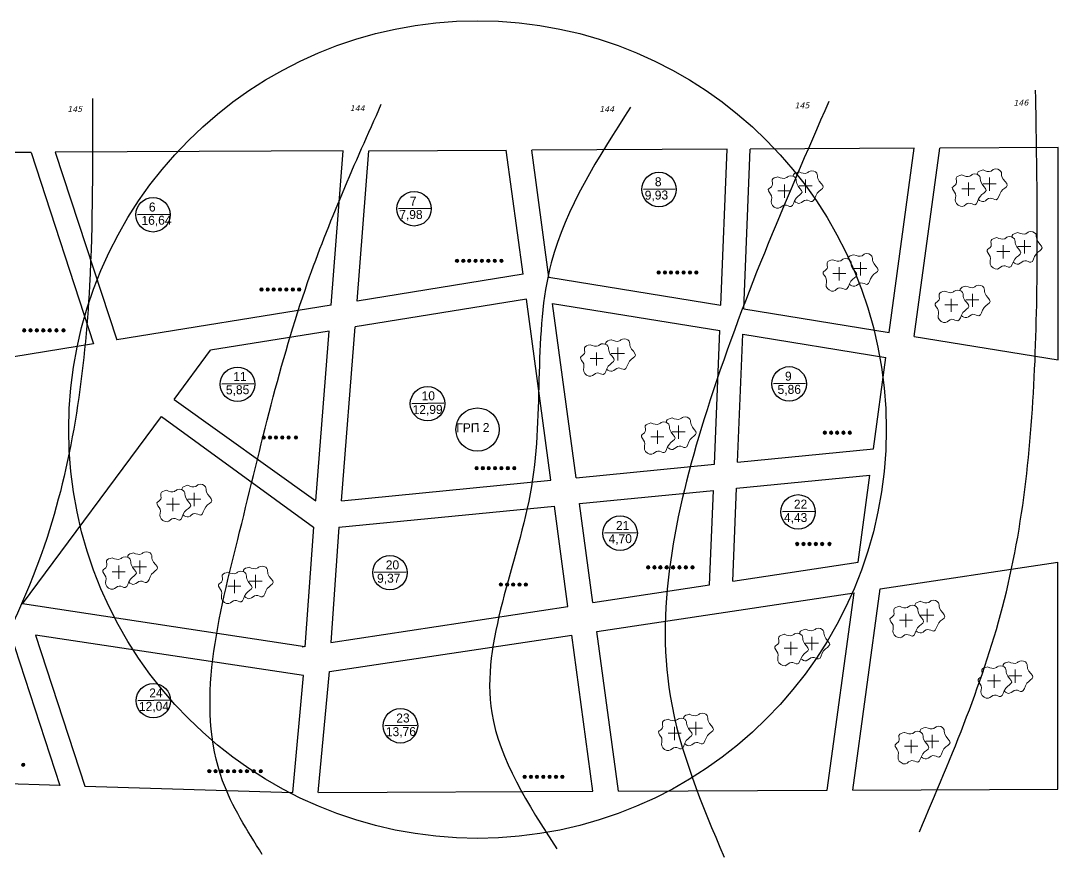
# Model space of a CAD drawing. Header units: millimetres. Extents: x -710977 to 10671, y -929782 to 89628.
# Drawn here: x 2275.2 to 2478.2, y 1888.7 to 2052.4 of the extents above; entities that cross this region are included whole.
import ezdxf

# ---------------------------------------------------------------- set-up
doc = ezdxf.new("R2010")
doc.units = ezdxf.units.MM
doc.header["$LTSCALE"] = 0.4
doc.layers.add('GRP_workPlace', color=100, linetype='Continuous')
doc.layers.add('Площади', color=7, linetype='Continuous')
doc.layers.add('Тонкая', color=82, linetype='Continuous', lineweight=20)
doc.styles.add('style1', font='verdana.ttf', dxfattribs={"oblique": 15})

msp = doc.modelspace()

# ---------------------------------------------------------------- hatches: boundary and pattern name
at = {"layer": 'Тонкая', "ltscale": 10}
for points in [[(2360.915, 2005.432, 1), (2360.243, 2005.432, 1)], [(2362.139, 2005.432, 1), (2361.467, 2005.432, 1)], [(2363.306, 2005.432, 1), (2362.635, 2005.432, 1)], [(2364.545, 2005.432, 1), (2363.874, 2005.432, 1)], [(2365.784, 2005.432, 1), (2365.113, 2005.432, 1)], [(2367.041, 2005.432, 1), (2366.369, 2005.432, 1)], [(2368.291, 2005.432, 1), (2367.62, 2005.432, 1)], [(2369.604, 2005.432, 1), (2368.932, 2005.432, 1)], [(2400.378, 2003.125, 1), (2399.706, 2003.125, 1)], [(2401.602, 2003.125, 1), (2400.93, 2003.125, 1)], [(2402.769, 2003.125, 1), (2402.098, 2003.125, 1)], [(2404.008, 2003.125, 1), (2403.337, 2003.125, 1)], [(2405.247, 2003.125, 1), (2404.576, 2003.125, 1)], [(2406.504, 2003.125, 1), (2405.832, 2003.125, 1)], [(2407.754, 2003.125, 1), (2407.083, 2003.125, 1)], [(2322.639, 1999.805, 1), (2321.968, 1999.805, 1)], [(2323.863, 1999.805, 1), (2323.192, 1999.805, 1)], [(2325.031, 1999.805, 1), (2324.359, 1999.805, 1)], [(2326.269, 1999.805, 1), (2325.598, 1999.805, 1)], [(2327.508, 1999.805, 1), (2326.837, 1999.805, 1)], [(2328.765, 1999.805, 1), (2328.094, 1999.805, 1)], [(2330.016, 1999.805, 1), (2329.344, 1999.805, 1)], [(2276.198, 1991.805, 1), (2275.527, 1991.805, 1)], [(2277.437, 1991.805, 1), (2276.765, 1991.805, 1)], [(2278.676, 1991.805, 1), (2278.004, 1991.805, 1)], [(2279.932, 1991.805, 1), (2279.261, 1991.805, 1)], [(2281.183, 1991.805, 1), (2280.512, 1991.805, 1)], [(2282.495, 1991.805, 1), (2281.824, 1991.805, 1)], [(2283.878, 1991.805, 1), (2283.207, 1991.805, 1)], [(2432.903, 1971.783, 1), (2432.232, 1971.783, 1)], [(2434.127, 1971.783, 1), (2433.456, 1971.783, 1)], [(2435.295, 1971.783, 1), (2434.624, 1971.783, 1)], [(2436.534, 1971.783, 1), (2435.863, 1971.783, 1)], [(2437.773, 1971.783, 1), (2437.102, 1971.783, 1)], [(2323.076, 1970.838, 1), (2322.404, 1970.838, 1)], [(2324.3, 1970.838, 1), (2323.628, 1970.838, 1)], [(2325.467, 1970.838, 1), (2324.796, 1970.838, 1)], [(2326.706, 1970.838, 1), (2326.035, 1970.838, 1)], [(2327.945, 1970.838, 1), (2327.274, 1970.838, 1)], [(2329.374, 1970.838, 1), (2328.703, 1970.838, 1)], [(2364.732, 1964.833, 1), (2364.06, 1964.833, 1)], [(2365.956, 1964.833, 1), (2365.284, 1964.833, 1)], [(2367.123, 1964.833, 1), (2366.452, 1964.833, 1)], [(2368.362, 1964.833, 1), (2367.691, 1964.833, 1)], [(2369.601, 1964.833, 1), (2368.93, 1964.833, 1)], [(2370.858, 1964.833, 1), (2370.186, 1964.833, 1)], [(2372.108, 1964.833, 1), (2371.437, 1964.833, 1)], [(2427.5, 1950.008, 1), (2426.829, 1950.008, 1)], [(2428.724, 1950.008, 1), (2428.053, 1950.008, 1)], [(2429.892, 1950.008, 1), (2429.22, 1950.008, 1)], [(2431.13, 1950.008, 1), (2430.459, 1950.008, 1)], [(2432.369, 1950.008, 1), (2431.698, 1950.008, 1)], [(2433.798, 1950.008, 1), (2433.127, 1950.008, 1)], [(2398.317, 1945.434, 1), (2397.646, 1945.434, 1)], [(2399.541, 1945.434, 1), (2398.87, 1945.434, 1)], [(2400.709, 1945.434, 1), (2400.037, 1945.434, 1)], [(2401.948, 1945.434, 1), (2401.276, 1945.434, 1)], [(2403.187, 1945.434, 1), (2402.515, 1945.434, 1)], [(2404.443, 1945.434, 1), (2403.772, 1945.434, 1)], [(2405.694, 1945.434, 1), (2405.022, 1945.434, 1)], [(2407.006, 1945.434, 1), (2406.335, 1945.434, 1)], [(2369.501, 1942.055, 1), (2368.83, 1942.055, 1)], [(2370.725, 1942.055, 1), (2370.054, 1942.055, 1)], [(2371.893, 1942.055, 1), (2371.221, 1942.055, 1)], [(2373.132, 1942.055, 1), (2372.46, 1942.055, 1)], [(2374.37, 1942.055, 1), (2373.699, 1942.055, 1)], [(2276.009, 1906.797, 1), (2275.337, 1906.797, 1)], [(2312.422, 1905.526, 1), (2311.751, 1905.526, 1)], [(2313.647, 1905.526, 1), (2312.975, 1905.526, 1)], [(2314.814, 1905.526, 1), (2314.143, 1905.526, 1)], [(2316.053, 1905.526, 1), (2315.382, 1905.526, 1)], [(2317.292, 1905.526, 1), (2316.621, 1905.526, 1)], [(2318.549, 1905.526, 1), (2317.877, 1905.526, 1)], [(2319.799, 1905.526, 1), (2319.128, 1905.526, 1)], [(2321.111, 1905.526, 1), (2320.44, 1905.526, 1)], [(2322.494, 1905.526, 1), (2321.823, 1905.526, 1)], [(2374.15, 1904.442, 1), (2373.479, 1904.442, 1)], [(2375.374, 1904.442, 1), (2374.703, 1904.442, 1)], [(2376.542, 1904.442, 1), (2375.871, 1904.442, 1)], [(2377.781, 1904.442, 1), (2377.109, 1904.442, 1)], [(2379.02, 1904.442, 1), (2378.348, 1904.442, 1)], [(2380.276, 1904.442, 1), (2379.605, 1904.442, 1)], [(2381.527, 1904.442, 1), (2380.856, 1904.442, 1)]]:
    msp.add_hatch(color=0, dxfattribs=at).paths.add_polyline_path(points)

# ---------------------------------------------------------------- linework, layer by layer
at = {"color": 0, "lineweight": 30}
for p, q in [((2277.199, 2026.628), (2247.046, 2026.487)), ((2277.199, 2026.628), (2289.454, 1989.194)), ((2338.305, 2026.915), (2281.908, 2026.65)), ((2281.908, 2026.65), (2293.979, 1989.927)), ((2335.943, 1996.729), (2338.305, 2026.915)), ((2341.007, 1997.55), (2343.305, 2026.915)), ((2343.305, 2026.915), (2370.209, 2027.065)), ((2373.49, 2002.815), (2370.209, 2027.065)), ((2413.466, 2027.268), (2375.206, 2027.089)), ((2378.573, 2002.206), (2375.206, 2027.089)), ((2412.228, 1996.751), (2413.466, 2027.268)), ((2416.699, 1996.026), (2417.967, 2027.29)), ((2450.047, 2027.44), (2417.967, 2027.29)), ((2445.173, 1991.411), (2450.047, 2027.44)), ((2450.065, 1990.618), (2455.051, 2027.464)), ((2478.25, 2027.573), (2455.051, 2027.464)), ((2478.224, 1986.054), (2478.25, 2027.573)), ((2373.49, 2002.815), (2341.007, 1997.55)), ((2378.573, 2002.206), (2412.228, 1996.751)), ((2335.943, 1996.729), (2293.979, 1989.927)), ((2374.152, 1997.923), (2340.611, 1992.486)), ((2378.95, 1962.464), (2374.152, 1997.923)), ((2383.884, 1962.946), (2379.264, 1997.094)), ((2379.264, 1997.094), (2412.027, 1991.784)), ((2416.699, 1996.026), (2445.173, 1991.411)), ((2337.948, 1958.457), (2340.611, 1992.486)), ((2335.547, 1991.665), (2312.343, 1987.904)), ((2332.948, 1958.457), (2335.547, 1991.665)), ((2410.965, 1965.592), (2412.027, 1991.784)), ((2415.483, 1966.034), (2416.498, 1991.059)), ((2416.498, 1991.059), (2444.511, 1986.518)), ((2450.065, 1990.618), (2478.224, 1986.054)), ((2289.454, 1989.194), (2260.829, 1984.554)), ((2305.201, 1978.278), (2312.343, 1987.904)), ((2442.091, 1968.634), (2444.511, 1986.518)), ((2305.201, 1978.278), (2332.948, 1958.457)), ((2275.539, 1938.296), (2302.749, 1974.972)), ((2302.749, 1974.972), (2332.456, 1953.3)), ((2415.483, 1966.034), (2442.091, 1968.634)), ((2383.884, 1962.946), (2410.965, 1965.592)), ((2337.948, 1958.457), (2378.95, 1962.464)), ((2415.275, 1960.904), (2441.39, 1963.456)), ((2439.086, 1946.423), (2441.39, 1963.456)), ((2384.567, 1957.903), (2410.757, 1960.463)), ((2410.009, 1942.009), (2410.757, 1960.463)), ((2414.537, 1942.696), (2415.275, 1960.904)), ((2387.186, 1938.545), (2384.567, 1957.903)), ((2337.456, 1953.3), (2379.632, 1957.421)), ((2382.286, 1937.801), (2379.632, 1957.421)), ((2332.456, 1953.3), (2330.817, 1929.904)), ((2337.456, 1953.3), (2335.877, 1930.756)), ((2414.537, 1942.696), (2439.086, 1946.423)), ((2443.379, 1941.195), (2478.199, 1946.419)), ((2478.171, 1902.027), (2478.199, 1946.419)), ((2387.186, 1938.545), (2410.009, 1942.009)), ((2387.952, 1932.879), (2438.275, 1940.429)), ((2433.051, 1901.821), (2438.275, 1940.429)), ((2438.054, 1901.844), (2443.379, 1941.195)), ((2330.817, 1929.904), (2275.539, 1938.296)), ((2335.877, 1930.756), (2382.286, 1937.801)), ((2273.027, 1932.72), (2282.837, 1902.754)), ((2330.542, 1924.265), (2278.057, 1932.14)), ((2278.057, 1932.14), (2287.753, 1902.642)), ((2335.613, 1925.026), (2383.052, 1932.143)), ((2387.183, 1901.611), (2383.052, 1932.143)), ((2392.18, 1901.634), (2387.952, 1932.879)), ((2330.268, 1929.904), (2330.823, 1929.989)), ((2328.427, 1901.343), (2330.542, 1924.265)), ((2333.427, 1901.343), (2335.613, 1925.026)), ((2282.837, 1902.754), (2244.304, 1904.035)), ((2287.753, 1902.642), (2328.427, 1901.343)), ((2333.429, 1901.366), (2387.183, 1901.611)), ((2392.18, 1901.634), (2433.051, 1901.821)), ((2438.054, 1901.844), (2478.171, 1902.027))]:
    msp.add_line(p, q, dxfattribs=at)
at = {"color": 241, "lineweight": 25}
for p, q in [((2403.298, 2019.45), (2397.044, 2019.38)), ((2304.266, 2014.503), (2298.012, 2014.433)), ((2355.355, 2015.676), (2349.101, 2015.607)), ((2320.797, 1981.338), (2314.544, 1981.268)), ((2428.772, 1981.408), (2422.518, 1981.338)), ((2357.998, 1977.528), (2351.744, 1977.459)), ((2430.516, 1956.357), (2424.262, 1956.288)), ((2395.687, 1952.186), (2389.433, 1952.116)), ((2350.635, 1944.47), (2344.382, 1944.401)), ((2304.338, 1919.409), (2298.084, 1919.339)), ((2352.693, 1914.502), (2346.439, 1914.432))]:
    msp.add_line(p, q, dxfattribs=at)
for centre in [(2400.106, 2019.376), (2352.163, 2015.603), (2301.074, 2014.429), (2317.605, 1981.264), (2425.579, 1981.334), (2354.805, 1977.454), (2427.324, 1956.283), (2392.495, 1952.112), (2347.443, 1944.397), (2301.146, 1919.335), (2349.501, 1914.428)]:
    msp.add_circle(centre, 3.373, dxfattribs=at)
at = {"ltscale": 0.5}
for points in [[(2451.089, 1893.687), (2467.722, 1939.11), (2473.82, 1988.965), (2473.82, 2038.82)], [(2289.199, 2037.158), (2288.645, 2000.598), (2280.329, 1951.297), (2250.945, 1894.241)], [(2322.464, 1889.255), (2314.703, 1903.658), (2318.029, 1952.405), (2331.335, 2001.152), (2345.75, 2036.051)], [(2394.539, 2035.497), (2379.015, 2005.03), (2375.134, 1961.268), (2367.372, 1916.953), (2380.124, 1890.363)], [(2433.348, 2036.605), (2409.508, 1976.225), (2402.301, 1920.276), (2412.834, 1888.701)]]:
    msp.add_spline(points, degree=3, dxfattribs=at)
at = {"layer": 'GRP_workPlace'}
msp.add_circle((2364.586, 1972.395), 80, dxfattribs=at)
at = {"layer": 'GRP_workPlace', "color": 1}
msp.add_circle((2364.586, 1972.395), 4.23, dxfattribs=at)
at = {"layer": 'Тонкая', "color": 6}
for p, q in [((2428.788, 2021.329), (2428.788, 2018.746)), ((2428.788, 2020.11), (2428.788, 2021.329)), ((2460.655, 2019.503), (2460.655, 2020.723)), ((2460.655, 2020.723), (2460.655, 2018.139)), ((2464.802, 2021.7), (2464.802, 2019.117)), ((2464.802, 2020.481), (2464.802, 2021.7)), ((2424.641, 2019.132), (2424.641, 2020.352)), ((2424.641, 2020.352), (2424.641, 2017.769)), ((2467.466, 2007.248), (2467.466, 2008.468)), ((2467.466, 2008.468), (2467.466, 2005.885)), ((2471.613, 2009.445), (2471.613, 2006.862)), ((2471.613, 2008.226), (2471.613, 2009.445)), ((2439.527, 2005.123), (2439.527, 2002.539)), ((2439.527, 2003.903), (2439.527, 2005.123)), ((2435.38, 2002.926), (2435.38, 2004.145)), ((2435.38, 2004.145), (2435.38, 2001.562)), ((2461.449, 1998.971), (2461.449, 1996.388)), ((2461.449, 1997.752), (2461.449, 1998.971)), ((2457.302, 1996.774), (2457.302, 1997.994)), ((2457.302, 1997.994), (2457.302, 1995.411)), ((2392.043, 1988.47), (2392.043, 1985.887)), ((2392.043, 1987.251), (2392.043, 1988.47)), ((2387.895, 1986.273), (2387.895, 1987.493)), ((2387.895, 1987.493), (2387.895, 1984.91)), ((2399.799, 1970.982), (2399.799, 1972.202)), ((2399.799, 1972.202), (2399.799, 1969.618)), ((2403.946, 1973.179), (2403.946, 1970.596)), ((2403.946, 1971.96), (2403.946, 1973.179)), ((2309.127, 1959.993), (2309.127, 1957.41)), ((2309.127, 1958.774), (2309.127, 1959.993)), ((2304.98, 1957.796), (2304.98, 1959.015)), ((2304.98, 1959.015), (2304.98, 1956.432)), ((2294.357, 1944.574), (2294.357, 1945.793)), ((2294.357, 1945.793), (2294.357, 1943.21)), ((2298.505, 1946.771), (2298.505, 1944.187)), ((2298.505, 1945.551), (2298.505, 1946.771)), ((2321.152, 1943.966), (2321.152, 1941.383)), ((2321.152, 1942.746), (2321.152, 1943.966)), ((2317.005, 1941.769), (2317.005, 1942.988)), ((2317.005, 1942.988), (2317.005, 1940.405)), ((2452.588, 1937.291), (2452.588, 1934.708)), ((2452.588, 1936.072), (2452.588, 1937.291)), ((2448.441, 1935.094), (2448.441, 1936.313)), ((2448.441, 1936.313), (2448.441, 1933.73)), ((2430.051, 1931.823), (2430.051, 1929.239)), ((2430.051, 1930.603), (2430.051, 1931.823)), ((2425.904, 1929.626), (2425.904, 1930.845)), ((2425.904, 1930.845), (2425.904, 1928.262)), ((2469.833, 1925.44), (2469.833, 1922.857)), ((2469.833, 1924.221), (2469.833, 1925.44)), ((2465.685, 1923.243), (2465.685, 1924.463)), ((2465.685, 1924.463), (2465.685, 1921.88)), ((2407.31, 1915.195), (2407.31, 1912.612)), ((2407.31, 1913.975), (2407.31, 1915.195)), ((2403.163, 1912.998), (2403.163, 1914.217)), ((2403.163, 1914.217), (2403.163, 1911.634)), ((2449.454, 1910.429), (2449.454, 1911.648)), ((2449.454, 1911.648), (2449.454, 1909.065)), ((2453.602, 1912.626), (2453.602, 1910.043)), ((2453.602, 1911.407), (2453.602, 1912.626))]:
    msp.add_line(p, q, dxfattribs=at)
at = {"layer": 'Тонкая', "color": 0, "ltscale": 10}
for centre in [(2360.579, 2005.432), (2361.803, 2005.432), (2362.971, 2005.432), (2364.209, 2005.432), (2365.448, 2005.432), (2366.705, 2005.432), (2367.956, 2005.432), (2369.268, 2005.432), (2400.042, 2003.125), (2401.266, 2003.125), (2402.434, 2003.125), (2403.673, 2003.125), (2404.912, 2003.125), (2406.168, 2003.125), (2407.419, 2003.125), (2322.303, 1999.805), (2323.527, 1999.805), (2324.695, 1999.805), (2325.934, 1999.805), (2327.173, 1999.805), (2328.429, 1999.805), (2329.68, 1999.805), (2275.862, 1991.805), (2277.101, 1991.805), (2278.34, 1991.805), (2279.597, 1991.805), (2280.847, 1991.805), (2282.16, 1991.805), (2283.542, 1991.805), (2432.568, 1971.783), (2433.792, 1971.783), (2434.959, 1971.783), (2436.198, 1971.783), (2437.437, 1971.783), (2322.74, 1970.838), (2323.964, 1970.838), (2325.132, 1970.838), (2326.371, 1970.838), (2327.61, 1970.838), (2329.039, 1970.838), (2364.396, 1964.833), (2365.62, 1964.833), (2366.788, 1964.833), (2368.027, 1964.833), (2369.265, 1964.833), (2370.522, 1964.833), (2371.773, 1964.833), (2427.164, 1950.008), (2428.388, 1950.008), (2429.556, 1950.008), (2430.795, 1950.008), (2432.034, 1950.008), (2433.463, 1950.008), (2397.981, 1945.434), (2399.205, 1945.434), (2400.373, 1945.434), (2401.612, 1945.434), (2402.851, 1945.434), (2404.107, 1945.434), (2405.358, 1945.434), (2406.67, 1945.434), (2369.165, 1942.055), (2370.389, 1942.055), (2371.557, 1942.055), (2372.796, 1942.055), (2374.035, 1942.055), (2275.673, 1906.797), (2312.087, 1905.526), (2313.311, 1905.526), (2314.478, 1905.526), (2315.717, 1905.526), (2316.956, 1905.526), (2318.213, 1905.526), (2319.463, 1905.526), (2320.776, 1905.526), (2322.158, 1905.526), (2373.815, 1904.442), (2375.039, 1904.442), (2376.206, 1904.442), (2377.445, 1904.442), (2378.684, 1904.442), (2379.941, 1904.442), (2381.191, 1904.442)]:
    msp.add_circle(centre, 0.336, dxfattribs=at)
at = {"layer": 'Тонкая', "color": 6}
for points, knots in [([(2427.525, 2022.825), (2427.017, 2022.699), (2426.389, 2022.542), (2426.392, 2022.05), (2426.402, 2021.95)], [0, 0, 0, 0, 1.2624019, 1.5601918, 1.5601918, 1.5601918, 1.5601918]), ([(2426.607, 2017.065), (2426.902, 2016.78), (2427.857, 2016.368), (2428.746, 2017.742), (2430.521, 2016.424), (2430.654, 2018.863), (2433.06, 2019.765), (2430.947, 2021.14), (2431.285, 2022.771), (2429.808, 2023.252), (2428.898, 2022.294), (2428.086, 2022.603), (2427.519, 2022.82)], [6.9446187, 6.9446187, 6.9446187, 6.9446187, 8.0326898, 9.4115689, 10.6307294, 12.536176, 14.2057588, 16.1935864, 17.2635322, 18.6495446, 19.3379741, 20.9331365, 20.9331365, 20.9331365, 20.9331365]), ([(2463.539, 2023.196), (2463.031, 2023.07), (2462.403, 2022.913), (2462.406, 2022.421), (2462.416, 2022.32)], [0, 0, 0, 0, 1.2624019, 1.5601918, 1.5601918, 1.5601918, 1.5601918]), ([(2462.621, 2017.436), (2462.916, 2017.151), (2463.871, 2016.739), (2464.761, 2018.112), (2466.535, 2016.794), (2466.668, 2019.233), (2469.074, 2020.135), (2466.961, 2021.511), (2467.299, 2023.142), (2465.822, 2023.623), (2464.912, 2022.664), (2464.1, 2022.974), (2463.533, 2023.19)], [6.9446187, 6.9446187, 6.9446187, 6.9446187, 8.0326898, 9.4115689, 10.6307294, 12.536176, 14.2057588, 16.1935864, 17.2635322, 18.6495446, 19.3379741, 20.9331365, 20.9331365, 20.9331365, 20.9331365]), ([(2470.35, 2010.942), (2469.842, 2010.815), (2469.214, 2010.658), (2469.217, 2010.166), (2469.227, 2010.066)], [0, 0, 0, 0, 1.2624019, 1.5601918, 1.5601918, 1.5601918, 1.5601918]), ([(2469.432, 2005.181), (2469.727, 2004.896), (2470.682, 2004.484), (2471.571, 2005.858), (2473.346, 2004.54), (2473.479, 2006.979), (2475.885, 2007.881), (2473.772, 2009.256), (2474.11, 2010.887), (2472.633, 2011.368), (2471.723, 2010.41), (2470.911, 2010.719), (2470.344, 2010.936)], [6.9446187, 6.9446187, 6.9446187, 6.9446187, 8.0326898, 9.4115689, 10.6307294, 12.536176, 14.2057588, 16.1935864, 17.2635322, 18.6495446, 19.3379741, 20.9331365, 20.9331365, 20.9331365, 20.9331365]), ([(2438.263, 2006.619), (2437.755, 2006.492), (2437.127, 2006.335), (2437.131, 2005.843), (2437.141, 2005.743)], [0, 0, 0, 0, 1.2624019, 1.5601918, 1.5601918, 1.5601918, 1.5601918]), ([(2437.345, 2000.858), (2437.641, 2000.573), (2438.596, 2000.161), (2439.485, 2001.535), (2441.26, 2000.217), (2441.393, 2002.656), (2443.799, 2003.558), (2441.686, 2004.933), (2442.024, 2006.564), (2440.547, 2007.046), (2439.637, 2006.087), (2438.825, 2006.396), (2438.258, 2006.613)], [6.9446187, 6.9446187, 6.9446187, 6.9446187, 8.0326898, 9.4115689, 10.6307294, 12.536176, 14.2057588, 16.1935864, 17.2635322, 18.6495446, 19.3379741, 20.9331365, 20.9331365, 20.9331365, 20.9331365]), ([(2460.186, 2000.468), (2459.678, 2000.341), (2459.05, 2000.184), (2459.053, 1999.692), (2459.063, 1999.592)], [0, 0, 0, 0, 1.2624019, 1.5601918, 1.5601918, 1.5601918, 1.5601918]), ([(2459.268, 1994.707), (2459.563, 1994.422), (2460.518, 1994.01), (2461.407, 1995.384), (2463.182, 1994.066), (2463.315, 1996.505), (2465.721, 1997.407), (2463.608, 1998.782), (2463.946, 2000.413), (2462.469, 2000.894), (2461.559, 1999.936), (2460.747, 2000.245), (2460.18, 2000.462)], [6.9446187, 6.9446187, 6.9446187, 6.9446187, 8.0326898, 9.4115689, 10.6307294, 12.536176, 14.2057588, 16.1935864, 17.2635322, 18.6495446, 19.3379741, 20.9331365, 20.9331365, 20.9331365, 20.9331365]), ([(2389.861, 1984.206), (2390.157, 1983.921), (2391.112, 1983.509), (2392.001, 1984.883), (2393.775, 1983.565), (2393.908, 1986.004), (2396.315, 1986.906), (2394.201, 1988.281), (2394.54, 1989.912), (2393.063, 1990.393), (2392.153, 1989.435), (2391.341, 1989.744), (2390.773, 1989.961)], [6.9446187, 6.9446187, 6.9446187, 6.9446187, 8.0326898, 9.4115689, 10.6307294, 12.536176, 14.2057588, 16.1935864, 17.2635322, 18.6495446, 19.3379741, 20.9331365, 20.9331365, 20.9331365, 20.9331365]), ([(2390.779, 1989.966), (2390.271, 1989.84), (2389.643, 1989.683), (2389.647, 1989.191), (2389.657, 1989.091)], [0, 0, 0, 0, 1.2624019, 1.5601918, 1.5601918, 1.5601918, 1.5601918]), ([(2402.683, 1974.675), (2402.175, 1974.549), (2401.547, 1974.392), (2401.55, 1973.9), (2401.56, 1973.799)], [0, 0, 0, 0, 1.2624019, 1.5601918, 1.5601918, 1.5601918, 1.5601918]), ([(2401.765, 1968.915), (2402.061, 1968.63), (2403.015, 1968.218), (2403.905, 1969.592), (2405.679, 1968.273), (2405.812, 1970.712), (2408.218, 1971.614), (2406.105, 1972.99), (2406.444, 1974.621), (2404.967, 1975.102), (2404.056, 1974.144), (2403.244, 1974.453), (2402.677, 1974.669)], [6.9446187, 6.9446187, 6.9446187, 6.9446187, 8.0326898, 9.4115689, 10.6307294, 12.536176, 14.2057588, 16.1935864, 17.2635322, 18.6495446, 19.3379741, 20.9331365, 20.9331365, 20.9331365, 20.9331365]), ([(2306.945, 1955.729), (2307.241, 1955.444), (2308.196, 1955.032), (2309.085, 1956.405), (2310.86, 1955.087), (2310.993, 1957.526), (2313.399, 1958.428), (2311.286, 1959.804), (2311.624, 1961.435), (2310.147, 1961.916), (2309.237, 1960.957), (2308.425, 1961.267), (2307.858, 1961.483)], [6.9446187, 6.9446187, 6.9446187, 6.9446187, 8.0326898, 9.4115689, 10.6307294, 12.536176, 14.2057588, 16.1935864, 17.2635322, 18.6495446, 19.3379741, 20.9331365, 20.9331365, 20.9331365, 20.9331365]), ([(2307.863, 1961.489), (2307.355, 1961.362), (2306.727, 1961.206), (2306.731, 1960.713), (2306.741, 1960.613)], [0, 0, 0, 0, 1.2624019, 1.5601918, 1.5601918, 1.5601918, 1.5601918]), ([(2297.241, 1948.267), (2296.733, 1948.14), (2296.105, 1947.983), (2296.109, 1947.491), (2296.119, 1947.391)], [0, 0, 0, 0, 1.2624019, 1.5601918, 1.5601918, 1.5601918, 1.5601918]), ([(2296.323, 1942.506), (2296.619, 1942.222), (2297.574, 1941.809), (2298.463, 1943.183), (2300.237, 1941.865), (2300.37, 1944.304), (2302.776, 1945.206), (2300.663, 1946.581), (2301.002, 1948.213), (2299.525, 1948.694), (2298.614, 1947.735), (2297.802, 1948.045), (2297.235, 1948.261)], [6.9446187, 6.9446187, 6.9446187, 6.9446187, 8.0326898, 9.4115689, 10.6307294, 12.536176, 14.2057588, 16.1935864, 17.2635322, 18.6495446, 19.3379741, 20.9331365, 20.9331365, 20.9331365, 20.9331365]), ([(2319.889, 1945.462), (2319.381, 1945.335), (2318.753, 1945.179), (2318.756, 1944.686), (2318.766, 1944.586)], [0, 0, 0, 0, 1.2624019, 1.5601918, 1.5601918, 1.5601918, 1.5601918]), ([(2318.971, 1939.702), (2319.267, 1939.417), (2320.221, 1939.005), (2321.111, 1940.378), (2322.885, 1939.06), (2323.018, 1941.499), (2325.424, 1942.401), (2323.311, 1943.777), (2323.65, 1945.408), (2322.173, 1945.889), (2321.262, 1944.93), (2320.45, 1945.24), (2319.883, 1945.456)], [6.9446187, 6.9446187, 6.9446187, 6.9446187, 8.0326898, 9.4115689, 10.6307294, 12.536176, 14.2057588, 16.1935864, 17.2635322, 18.6495446, 19.3379741, 20.9331365, 20.9331365, 20.9331365, 20.9331365]), ([(2451.324, 1938.787), (2450.816, 1938.661), (2450.188, 1938.504), (2450.192, 1938.011), (2450.202, 1937.911)], [0, 0, 0, 0, 1.2624019, 1.5601918, 1.5601918, 1.5601918, 1.5601918]), ([(2450.406, 1933.027), (2450.702, 1932.742), (2451.657, 1932.33), (2452.546, 1933.703), (2454.321, 1932.385), (2454.454, 1934.824), (2456.86, 1935.726), (2454.747, 1937.102), (2455.085, 1938.733), (2453.608, 1939.214), (2452.698, 1938.255), (2451.886, 1938.565), (2451.319, 1938.781)], [6.9446187, 6.9446187, 6.9446187, 6.9446187, 8.0326898, 9.4115689, 10.6307294, 12.536176, 14.2057588, 16.1935864, 17.2635322, 18.6495446, 19.3379741, 20.9331365, 20.9331365, 20.9331365, 20.9331365]), ([(2428.788, 1933.319), (2428.28, 1933.192), (2427.652, 1933.036), (2427.655, 1932.543), (2427.665, 1932.443)], [0, 0, 0, 0, 1.2624019, 1.5601918, 1.5601918, 1.5601918, 1.5601918]), ([(2427.87, 1927.558), (2428.165, 1927.274), (2429.12, 1926.861), (2430.01, 1928.235), (2431.784, 1926.917), (2431.917, 1929.356), (2434.323, 1930.258), (2432.21, 1931.633), (2432.548, 1933.265), (2431.071, 1933.746), (2430.161, 1932.787), (2429.349, 1933.097), (2428.782, 1933.313)], [6.9446187, 6.9446187, 6.9446187, 6.9446187, 8.0326898, 9.4115689, 10.6307294, 12.536176, 14.2057588, 16.1935864, 17.2635322, 18.6495446, 19.3379741, 20.9331365, 20.9331365, 20.9331365, 20.9331365]), ([(2467.651, 1921.176), (2467.947, 1920.891), (2468.901, 1920.479), (2469.791, 1921.853), (2471.565, 1920.535), (2471.698, 1922.974), (2474.104, 1923.876), (2471.991, 1925.251), (2472.33, 1926.882), (2470.853, 1927.363), (2469.942, 1926.405), (2469.13, 1926.714), (2468.563, 1926.931)], [6.9446187, 6.9446187, 6.9446187, 6.9446187, 8.0326898, 9.4115689, 10.6307294, 12.536176, 14.2057588, 16.1935864, 17.2635322, 18.6495446, 19.3379741, 20.9331365, 20.9331365, 20.9331365, 20.9331365]), ([(2468.569, 1926.936), (2468.061, 1926.81), (2467.433, 1926.653), (2467.437, 1926.161), (2467.447, 1926.061)], [0, 0, 0, 0, 1.2624019, 1.5601918, 1.5601918, 1.5601918, 1.5601918]), ([(2405.129, 1910.931), (2405.424, 1910.646), (2406.379, 1910.234), (2407.268, 1911.607), (2409.043, 1910.289), (2409.176, 1912.728), (2411.582, 1913.63), (2409.469, 1915.006), (2409.807, 1916.637), (2408.33, 1917.118), (2407.42, 1916.159), (2406.608, 1916.469), (2406.041, 1916.685)], [6.9446187, 6.9446187, 6.9446187, 6.9446187, 8.0326898, 9.4115689, 10.6307294, 12.536176, 14.2057588, 16.1935864, 17.2635322, 18.6495446, 19.3379741, 20.9331365, 20.9331365, 20.9331365, 20.9331365]), ([(2406.047, 1916.691), (2405.539, 1916.564), (2404.911, 1916.408), (2404.914, 1915.915), (2404.924, 1915.815)], [0, 0, 0, 0, 1.2624019, 1.5601918, 1.5601918, 1.5601918, 1.5601918]), ([(2452.338, 1914.122), (2451.83, 1913.995), (2451.202, 1913.839), (2451.206, 1913.346), (2451.216, 1913.246)], [0, 0, 0, 0, 1.2624019, 1.5601918, 1.5601918, 1.5601918, 1.5601918]), ([(2451.42, 1908.362), (2451.716, 1908.077), (2452.671, 1907.665), (2453.56, 1909.038), (2455.334, 1907.72), (2455.467, 1910.159), (2457.874, 1911.061), (2455.76, 1912.437), (2456.099, 1914.068), (2454.622, 1914.549), (2453.712, 1913.59), (2452.9, 1913.9), (2452.333, 1914.116)], [6.9446187, 6.9446187, 6.9446187, 6.9446187, 8.0326898, 9.4115689, 10.6307294, 12.536176, 14.2057588, 16.1935864, 17.2635322, 18.6495446, 19.3379741, 20.9331365, 20.9331365, 20.9331365, 20.9331365])]:
    msp.add_open_spline(points, degree=3, knots=knots, dxfattribs=at)
for points in [[(2459.391, 2022.219), (2458.281, 2021.619), (2458.281, 2020.509), (2457.515, 2019.744), (2458.13, 2018.499), (2458.13, 2016.999), (2459.541, 2016.069), (2460.763, 2016.707), (2461.943, 2016.399), (2462.938, 2018.024), (2464.119, 2019.204), (2463.079, 2020.899), (2462.873, 2021.949), (2461.553, 2022.369), (2460.967, 2022.006), (2459.386, 2022.213)], [(2423.377, 2021.848), (2422.266, 2021.248), (2422.266, 2020.138), (2421.501, 2019.373), (2422.116, 2018.128), (2422.116, 2016.628), (2423.527, 2015.698), (2424.749, 2016.337), (2425.929, 2016.028), (2426.924, 2017.653), (2428.105, 2018.834), (2427.065, 2020.528), (2426.859, 2021.578), (2425.539, 2021.998), (2424.953, 2021.635), (2423.372, 2021.842)], [(2423.373, 2019.132), (2425.925, 2019.132)], [(2427.52, 2020.11), (2430.073, 2020.11)], [(2459.387, 2019.503), (2461.939, 2019.503)], [(2463.534, 2020.481), (2466.087, 2020.481)], [(2466.202, 2009.964), (2465.091, 2009.364), (2465.091, 2008.254), (2464.326, 2007.489), (2464.941, 2006.244), (2464.941, 2004.744), (2466.352, 2003.814), (2467.574, 2004.453), (2468.754, 2004.144), (2469.749, 2005.769), (2470.93, 2006.95), (2469.89, 2008.644), (2469.684, 2009.694), (2468.364, 2010.114), (2467.778, 2009.751), (2466.197, 2009.958)], [(2466.198, 2007.248), (2468.75, 2007.248)], [(2470.345, 2008.226), (2472.898, 2008.226)], [(2434.116, 2005.641), (2433.005, 2005.041), (2433.005, 2003.931), (2432.24, 2003.166), (2432.855, 2001.921), (2432.855, 2000.421), (2434.266, 1999.491), (2435.488, 2000.13), (2436.668, 1999.821), (2437.663, 2001.446), (2438.844, 2002.627), (2437.804, 2004.321), (2437.598, 2005.371), (2436.277, 2005.791), (2435.692, 2005.429), (2434.11, 2005.635)], [(2434.111, 2002.926), (2436.664, 2002.926)], [(2438.259, 2003.903), (2440.812, 2003.903)], [(2456.038, 1999.49), (2454.927, 1998.89), (2454.927, 1997.78), (2454.162, 1997.015), (2454.777, 1995.77), (2454.777, 1994.27), (2456.188, 1993.34), (2457.41, 1993.979), (2458.59, 1993.67), (2459.585, 1995.295), (2460.766, 1996.476), (2459.726, 1998.17), (2459.52, 1999.22), (2458.2, 1999.64), (2457.614, 1999.277), (2456.033, 1999.484)], [(2456.033, 1996.774), (2458.586, 1996.774)], [(2460.181, 1997.752), (2462.734, 1997.752)], [(2386.632, 1988.989), (2385.521, 1988.389), (2385.521, 1987.279), (2384.756, 1986.514), (2385.371, 1985.269), (2385.371, 1983.769), (2386.782, 1982.839), (2388.004, 1983.478), (2389.183, 1983.169), (2390.178, 1984.794), (2391.359, 1985.975), (2390.32, 1987.669), (2390.114, 1988.719), (2388.793, 1989.139), (2388.208, 1988.776), (2386.626, 1988.983)], [(2386.627, 1986.273), (2389.18, 1986.273)], [(2390.774, 1987.251), (2393.327, 1987.251)], [(2398.535, 1973.698), (2397.425, 1973.098), (2397.425, 1971.988), (2396.659, 1971.223), (2397.275, 1969.978), (2397.275, 1968.478), (2398.685, 1967.548), (2399.908, 1968.187), (2401.087, 1967.878), (2402.082, 1969.503), (2403.263, 1970.683), (2402.223, 1972.378), (2402.018, 1973.428), (2400.697, 1973.848), (2400.111, 1973.485), (2398.53, 1973.692)], [(2402.678, 1971.96), (2405.231, 1971.96)], [(2398.531, 1970.982), (2401.083, 1970.982)], [(2303.716, 1960.512), (2302.605, 1959.912), (2302.605, 1958.802), (2301.84, 1958.036), (2302.455, 1956.792), (2302.455, 1955.292), (2303.866, 1954.362), (2305.088, 1955), (2306.268, 1954.692), (2307.263, 1956.317), (2308.443, 1957.497), (2307.404, 1959.192), (2307.198, 1960.242), (2305.877, 1960.662), (2305.292, 1960.299), (2303.71, 1960.506)], [(2303.711, 1957.796), (2306.264, 1957.796)], [(2307.859, 1958.774), (2310.411, 1958.774)], [(2293.093, 1947.289), (2291.983, 1946.689), (2291.983, 1945.579), (2291.218, 1944.814), (2291.833, 1943.569), (2291.833, 1942.069), (2293.244, 1941.139), (2294.466, 1941.778), (2295.645, 1941.469), (2296.64, 1943.094), (2297.821, 1944.275), (2296.782, 1945.969), (2296.576, 1947.019), (2295.255, 1947.439), (2294.67, 1947.077), (2293.088, 1947.283)], [(2297.236, 1945.551), (2299.789, 1945.551)], [(2293.089, 1944.574), (2295.642, 1944.574)], [(2315.741, 1944.484), (2314.631, 1943.884), (2314.631, 1942.774), (2313.865, 1942.009), (2314.481, 1940.764), (2314.481, 1939.265), (2315.891, 1938.335), (2317.114, 1938.973), (2318.293, 1938.665), (2319.288, 1940.289), (2320.469, 1941.47), (2319.429, 1943.164), (2319.224, 1944.214), (2317.903, 1944.634), (2317.318, 1944.272), (2315.736, 1944.478)], [(2315.737, 1941.769), (2318.289, 1941.769)], [(2319.884, 1942.746), (2322.437, 1942.746)], [(2447.177, 1937.81), (2446.066, 1937.21), (2446.066, 1936.1), (2445.301, 1935.334), (2445.916, 1934.09), (2445.916, 1932.59), (2447.327, 1931.66), (2448.549, 1932.298), (2449.729, 1931.99), (2450.724, 1933.615), (2451.904, 1934.795), (2450.865, 1936.49), (2450.659, 1937.54), (2449.338, 1937.96), (2448.753, 1937.597), (2447.171, 1937.804)], [(2451.32, 1936.072), (2453.872, 1936.072)], [(2447.172, 1935.094), (2449.725, 1935.094)], [(2424.64, 1932.341), (2423.53, 1931.741), (2423.53, 1930.631), (2422.764, 1929.866), (2423.379, 1928.621), (2423.379, 1927.121), (2424.79, 1926.191), (2426.012, 1926.83), (2427.192, 1926.521), (2428.187, 1928.146), (2429.368, 1929.327), (2428.328, 1931.021), (2428.122, 1932.071), (2426.802, 1932.491), (2426.216, 1932.129), (2424.635, 1932.335)], [(2424.636, 1929.626), (2427.188, 1929.626)], [(2428.783, 1930.603), (2431.336, 1930.603)], [(2464.421, 1925.959), (2463.311, 1925.359), (2463.311, 1924.249), (2462.546, 1923.484), (2463.161, 1922.239), (2463.161, 1920.739), (2464.572, 1919.809), (2465.794, 1920.448), (2466.973, 1920.139), (2467.968, 1921.764), (2469.149, 1922.945), (2468.109, 1924.639), (2467.904, 1925.689), (2466.583, 1926.109), (2465.998, 1925.746), (2464.416, 1925.953)], [(2464.417, 1923.243), (2466.97, 1923.243)], [(2468.564, 1924.221), (2471.117, 1924.221)], [(2401.899, 1915.713), (2400.788, 1915.113), (2400.788, 1914.003), (2400.023, 1913.238), (2400.638, 1911.994), (2400.638, 1910.494), (2402.049, 1909.564), (2403.271, 1910.202), (2404.451, 1909.894), (2405.446, 1911.518), (2406.627, 1912.699), (2405.587, 1914.393), (2405.381, 1915.443), (2404.061, 1915.863), (2403.475, 1915.501), (2401.894, 1915.707)], [(2401.894, 1912.998), (2404.447, 1912.998)], [(2406.042, 1913.975), (2408.595, 1913.975)], [(2448.191, 1913.144), (2447.08, 1912.544), (2447.08, 1911.435), (2446.315, 1910.669), (2446.93, 1909.425), (2446.93, 1907.925), (2448.341, 1906.995), (2449.563, 1907.633), (2450.742, 1907.325), (2451.738, 1908.95), (2452.918, 1910.13), (2451.879, 1911.825), (2451.673, 1912.874), (2450.352, 1913.294), (2449.767, 1912.932), (2448.185, 1913.139)], [(2452.333, 1911.407), (2454.886, 1911.407)], [(2448.186, 1910.429), (2450.739, 1910.429)]]:
    msp.add_spline(points, degree=3, dxfattribs=at)

# ---------------------------------------------------------------- texts
at = {"color": 2, "ltscale": 0.5, "attachment_point": 1, "rotation": 0.63657}
for s, width, insert, char_height in [('8', 5.01493, (2399.282, 2021.76), 1.759), ('{\\Ftxt|c204;9,93}', 8.51432, (2397.305, 2019.131), 1.75896), ('6', 5.01493, (2300.25, 2016.813), 1.759), ('7', 5.01493, (2351.339, 2017.987), 1.759), ('{\\Ftxt|c204;7,98}', 8.51432, (2349.249, 2015.321), 1.75896), ('{\\Ftxt|c204;16,64}', 8.51432, (2298.8, 2014.203), 1.75896), ('11', 5.01493, (2316.781, 1983.649), 1.759), ('9', 5.01493, (2424.756, 1983.719), 1.759), ('{\\Ftxt|c204;5,85}', 8.51432, (2315.332, 1981.038), 1.75896), ('10', 5.01493, (2353.633, 1979.867), 1.759), ('{\\Ftxt|c204;5,86}', 8.51432, (2423.306, 1981.108), 1.75896), ('{\\Ftxt|c204;12,99}', 8.51432, (2351.861, 1977.16), 1.75896), ('22', 5.01493, (2426.5, 1958.668), 1.759), ('{\\Ftxt|c204;4,43}', 8.51432, (2424.542, 1956.026), 1.75896), ('21', 5.01493, (2391.671, 1954.496), 1.759), ('{\\Ftxt|c204;4,70}', 8.51432, (2390.221, 1951.886), 1.75896), ('20', 5.01493, (2346.619, 1946.781), 1.759), ('{\\Ftxt|c204;9,37}', 8.51432, (2344.917, 1944.166), 1.75896), ('24', 5.01493, (2300.322, 1921.72), 1.759), ('{\\Ftxt|c204;12,04}', 8.51432, (2298.305, 1919.09), 1.75896), ('23', 5.01493, (2348.677, 1916.813), 1.759), ('{\\Ftxt|c204;13,76}', 8.51432, (2346.635, 1914.135), 1.75896)]:
    msp.add_mtext_dynamic_manual_height_columns(s, width=width, gutter_width=17.59, heights=[0], dxfattribs=dict(at, insert=insert, char_height=char_height))
at = {"layer": 'GRP_workPlace', "color": 2, "ltscale": 0.5, "insert": (2360.419, 1973.605), "char_height": 1.75896, "attachment_point": 1, "rotation": 0.63657}
msp.add_mtext_dynamic_manual_height_columns('{\\Ftxt|c204;ГРП 2}', width=10.85366, gutter_width=17.59, heights=[2.587], dxfattribs=at)
at = {"layer": 'Площади', "color": 0, "lineweight": 30, "style": 'style1', "oblique": 15}
for s, p in [('146', (2469.472, 2035.786)), ('145', (2284.287, 2034.525)), ('144', (2339.571, 2034.707)), ('144', (2388.403, 2034.524)), ('145', (2426.627, 2035.255))]:
    msp.add_text(s, height=1.12, rotation=0.71037, dxfattribs=at).set_placement(p)

doc.saveas('drawing.dxf')
